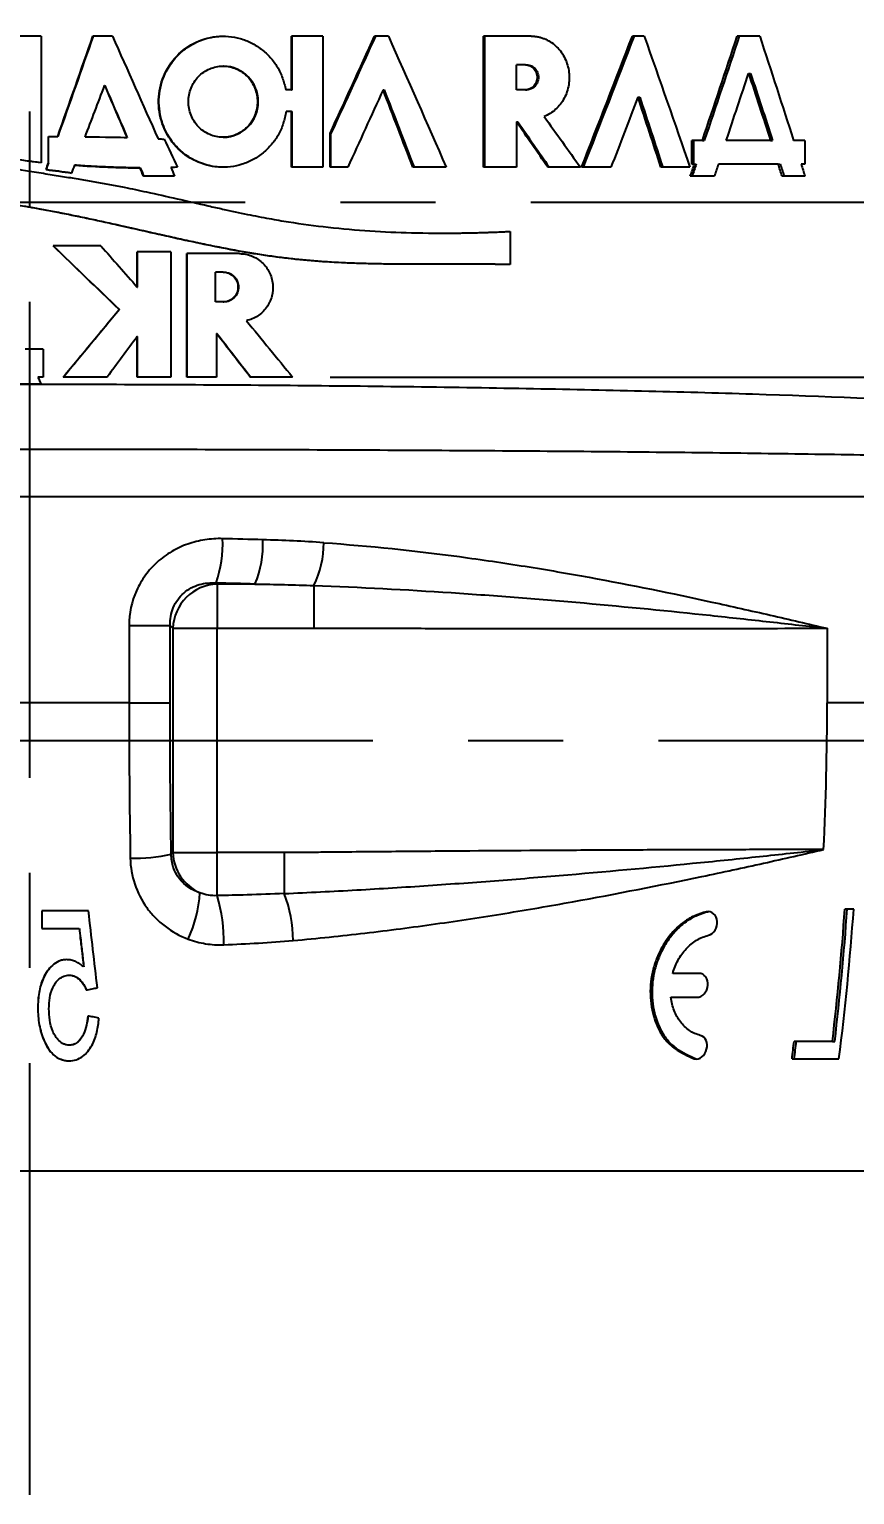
# Model space of a CAD drawing. Header units: millimetres. Extents: x 8 to 586, y 8 to 412.
# Drawn here: x 85.74 to 107.77, y 154.94 to 194.05 of the extents above; entities that cross this region are included whole.
import ezdxf

# ---------------------------------------------------------------- set-up
doc = ezdxf.new("R2010")
doc.units = ezdxf.units.MM
doc.linetypes.add('CENTERX2', pattern=[20.32, 12.7, -2.54, 2.54, -2.54])
for name, color, linetype in [('CENTERLINE', 4, 'CENTERX2'), ('DETAIL', 3, 'Continuous'), ('DIMENSIONS', 2, 'Continuous')]:
    doc.layers.add(name, color=color, linetype=linetype)
doc.layers.add('OUTLINE', color=7, linetype='Continuous', lineweight=25)
doc.styles.add('SLDTEXTSTYLE0', font='TXT', dxfattribs={"width": 0.75})
doc.dimstyles.new('SLDDIMSTYLE6', dxfattribs={"dimtxt": 3.5, "dimasz": 2, "dimexe": 0, "dimexo": 0.0625, "dimgap": 0.875, "dimtad": 1, "dimrnd": 1e-09, "dimzin": 12, "dimdsep": 46, "dimtxsty": 'SLDTEXTSTYLE0', "dimsah": 1, "dimcen": 0.09, "dimadec": 0, "dimazin": 3, "dimtfac": 1, "dimtofl": 0, "dimtmove": 0, "dimatfit": 3, "dimfxl": 0, "dimfrac": 2, "dimtolj": 1, "dimtzin": 12, "dimarcsym": 0})

# ---------------------------------------------------------------- blocks, each defined once
blk = doc.blocks.new('_D_49')
at = {"layer": 'DIMENSIONS'}
for p, q in [((85.013, 302.252), (24.843, 302.252)), ((26.843, 302.252), (26.843, 163.572)), ((50.731, 163.572), (24.843, 163.572))]:
    blk.add_line(p, q, dxfattribs=at)
for points in [[(26.843, 302.252), (26.343, 300.252), (27.343, 300.252)], [(26.843, 163.572), (27.343, 165.572), (26.343, 165.572)]]:
    blk.add_solid(points, dxfattribs=at)
at = {"layer": 'DIMENSIONS', "insert": (22.331, 225.801), "char_height": 3.5, "attachment_point": 1, "rotation": 90, "style": 'SLDTEXTSTYLE0'}
blk.add_mtext('138,68', dxfattribs=at)
blk = doc.blocks.new('_D_52')
at = {"layer": 'DIMENSIONS'}
for p, q in [((93.769, 184.772), (145.038, 184.772)), ((143.038, 163.572), (143.038, 184.772)), ((120.769, 163.572), (145.038, 163.572))]:
    blk.add_line(p, q, dxfattribs=at)
for points in [[(143.038, 184.772), (142.538, 182.772), (143.538, 182.772)], [(143.038, 163.572), (143.538, 165.572), (142.538, 165.572)]]:
    blk.add_solid(points, dxfattribs=at)
at = {"layer": 'DIMENSIONS', "insert": (138.527, 169.647), "char_height": 3.5, "attachment_point": 1, "rotation": 90, "style": 'SLDTEXTSTYLE0'}
blk.add_mtext('21,2', dxfattribs=at)

msp = doc.modelspace()

# ---------------------------------------------------------------- linework, layer by layer
at = {"layer": 'CENTERLINE'}
for p, q in [((85.74983, 389.97839), (85.74983, 154.93955)), ((38.16354, 189.43812), (134.20527, 189.43812)), ((41.57088, 175.07238), (128.23073, 175.07238))]:
    msp.add_line(p, q, dxfattribs=at)
at = {"layer": 'DETAIL'}
for p, q in [((121.42483, 181.57238), (50.07483, 181.57238)), ((90.7569, 179.24708), (90.72749, 179.27649)), ((91.76535, 179.24693), (90.7569, 179.24708)), ((88.4065, 178.14154), (88.4065, 176.07238)), ((88.4065, 178.14154), (89.49891, 178.14154)), ((89.49891, 178.14154), (89.57513, 178.06531)), ((89.49891, 176.07238), (89.49891, 178.14154)), ((90.75589, 178.06592), (93.33486, 178.06717)), ((107.03064, 178.06546), (107.03064, 176.07238)), ((88.4065, 176.07238), (50.07483, 176.07238)), ((88.4065, 176.07238), (89.49891, 176.07238)), ((121.42483, 176.07238), (107.03064, 176.07238)), ((89.5749, 172.07921), (89.53018, 172.0345)), ((92.5474, 172.07958), (90.75723, 172.07947))]:
    msp.add_line(p, q, dxfattribs=at)
at = {"layer": 'DETAIL', "flags": 128}
for points in [[(90.7569, 179.24708), (90.75678, 179.21491), (90.75666, 179.16721), (90.75655, 179.10462), (90.75644, 179.02798), (90.75634, 178.93833), (90.75624, 178.83689), (90.75615, 178.72502), (90.75608, 178.60423), (90.75601, 178.47617), (90.75596, 178.34255), (90.75592, 178.20518), (90.75589, 178.06592)], [(93.33582, 179.20783), (93.3357, 179.15857), (93.33557, 179.095), (93.33546, 179.01795), (93.33534, 178.92842), (93.33524, 178.82758), (93.33515, 178.71677), (93.33507, 178.59742), (93.335, 178.47109), (93.33494, 178.33946), (93.33489, 178.20422), (93.33486, 178.06717)], [(89.57513, 178.06531), (89.60729, 178.06538), (89.65497, 178.06545), (89.71754, 178.06552), (89.79415, 178.06559), (89.88376, 178.06565), (89.98517, 178.06571), (90.097, 178.06576), (90.21774, 178.06581), (90.34576, 178.06585), (90.47934, 178.06588), (90.61667, 178.06591), (90.75589, 178.06592)], [(89.5749, 172.07921), (89.60709, 172.07924), (89.65484, 172.07927), (89.71751, 172.0793), (89.79423, 172.07933), (89.88398, 172.07935), (89.98554, 172.07938), (90.09753, 172.0794), (90.21845, 172.07942), (90.34664, 172.07944), (90.48039, 172.07945), (90.61787, 172.07946), (90.75723, 172.07947)], [(90.75673, 170.92917), (90.7568, 170.97679), (90.75686, 171.03935), (90.75692, 171.11601), (90.75698, 171.20573), (90.75704, 171.30729), (90.75708, 171.41931), (90.75713, 171.54028), (90.75716, 171.66855), (90.75719, 171.80239), (90.75722, 171.93999), (90.75723, 172.07947)], [(92.5474, 172.07958), (92.54738, 171.94214), (92.54736, 171.80649), (92.54734, 171.67444), (92.5473, 171.54771), (92.54726, 171.42797), (92.54722, 171.3168), (92.54717, 171.21567), (92.54712, 171.1259), (92.54707, 171.04867), (92.54701, 170.98501)]]:
    msp.add_lwpolyline(points, dxfattribs=at)
at = {"layer": 'DETAIL'}
for centre, radius, start, end in [((87.79313, 180.31029), 3.11114, 340.592243, 2.726103), ((89.35067, 180.2842), 2.62804, 336.753182, 3.151917), ((91.067, 180.33361), 2.53278, 333.609469, 0.387485), ((90.79941, 178.0228), 1.22501, 91.988523, 178.011477), ((26.7182, 176.07072), 80.31244, 357.208898, 0.0011847), ((88.58313, 176.21374), 4.2852, 268.072253, 282.768019), ((90.80022, 172.12233), 1.22608, 182.015355, 245.778579), ((86.97235, 171.20161), 3.33071, 334.575116, 356.601963), ((89.08528, 169.67989), 3.69958, 0.813914, 20.657048), ((86.68209, 169.71831), 4.25075, 358.644586, 16.550366)]:
    msp.add_arc(centre, radius, start, end, dxfattribs=at)
for centre, major_axis, ratio in [((85.74983, 174.44308), (35.675, 0), 0.17039587), ((85.74983, 173.26131), (34.475, 0), 0.17632698)]:
    msp.add_ellipse(centre, major_axis=major_axis, ratio=ratio, start_param=1.39540929, end_param=1.42590523, dxfattribs=at)
for points, knots in [([(110.40856, 184.09084), (108.7502, 184.17968), (106.96106, 184.25215), (104.08329, 184.34352), (103.08945, 184.37104), (101.07184, 184.41996), (100.04398, 184.44152), (97.95085, 184.47947), (96.88558, 184.49588), (94.71731, 184.52392), (93.61321, 184.53557), (90.24908, 184.5635), (88.00117, 184.57238), (84.62187, 184.57238), (83.49419, 184.57012), (81.23628, 184.56095), (80.10101, 184.55398), (76.75762, 184.52613), (74.59516, 184.49847), (71.44951, 184.4414), (70.41741, 184.41975), (68.89473, 184.38277), (68.39276, 184.36972), (67.40667, 184.34226), (66.92152, 184.32783), (64.53485, 184.25196), (62.74947, 184.17968), (61.0911, 184.09084)], [0, 0, 0, 0, 0.125, 0.125, 0.1875, 0.1875, 0.25, 0.25, 0.3125, 0.3125, 0.375, 0.375, 0.5, 0.5, 0.5625, 0.5625, 0.625, 0.625, 0.75, 0.75, 0.8125, 0.8125, 0.84375, 0.84375, 0.875, 0.875, 1, 1, 1, 1]), ([(60.81165, 182.64345), (62.47276, 182.6814), (64.26712, 182.71217), (66.67252, 182.74444), (67.16179, 182.75057), (68.15691, 182.76224), (68.66387, 182.76779), (70.20198, 182.7835), (71.24526, 182.79268), (74.42694, 182.81689), (76.61675, 182.82861), (80.0063, 182.84042), (81.15804, 182.84338), (83.44823, 182.84727), (84.59198, 182.84823), (88.0193, 182.84826), (90.29896, 182.84452), (93.71032, 182.83273), (94.82995, 182.82781), (97.02657, 182.81595), (98.10505, 182.80901), (100.22271, 182.79295), (101.26189, 182.78382), (103.3002, 182.76309), (104.30284, 182.75143), (106.24205, 182.7255), (107.18139, 182.7112), (108.98999, 182.67965), (109.85746, 182.66242), (110.68801, 182.64345)], [0, 0, 0, 0, 0.125, 0.125, 0.15625, 0.15625, 0.1875, 0.1875, 0.25, 0.25, 0.375, 0.375, 0.4375, 0.4375, 0.5, 0.5, 0.625, 0.625, 0.6875, 0.6875, 0.75, 0.75, 0.8125, 0.8125, 0.875, 0.875, 0.9375, 0.9375, 1, 1, 1, 1]), ([(90.90075, 180.45826), (90.74223, 180.4622), (90.5854, 180.4523), (90.27517, 180.4046), (90.12038, 180.36628), (89.82159, 180.26112), (89.67885, 180.19505), (89.40705, 180.03521), (89.27679, 179.9401), (89.04172, 179.72816), (88.93583, 179.61111), (88.74825, 179.35404), (88.66763, 179.21474), (88.47442, 178.78142), (88.4065, 178.46261), (88.4065, 178.14154)], [0, 0, 0, 0, 0.125, 0.125, 0.25, 0.25, 0.375, 0.375, 0.5, 0.5, 0.625, 0.625, 0.75, 0.75, 1, 1, 1, 1]), ([(93.59972, 180.35074), (94.82873, 180.26518), (96.03404, 180.13623), (97.80934, 179.89915), (98.39677, 179.81245), (99.55354, 179.62768), (100.12312, 179.52959), (101.8066, 179.22196), (102.89531, 178.99886), (104.48102, 178.65204), (105.00172, 178.53472), (106.02777, 178.29994), (106.53423, 178.18209), (107.03064, 178.06546)], [0, 0, 0, 0, 0.25, 0.25, 0.375, 0.375, 0.5, 0.5, 0.75, 0.75, 0.875, 0.875, 1, 1, 1, 1]), ([(89.49891, 178.14154), (89.4943, 178.30346), (89.52264, 178.4672), (89.61565, 178.69066), (89.65572, 178.76293), (89.7504, 178.89469), (89.80437, 178.95388), (89.92506, 179.05935), (89.99213, 179.10542), (90.13022, 179.17981), (90.20219, 179.20907), (90.42602, 179.27501), (90.57764, 179.28786), (90.72749, 179.27649)], [0, 0, 0, 0, 0.25, 0.25, 0.375, 0.375, 0.5, 0.5, 0.625, 0.625, 0.75, 0.75, 1, 1, 1, 1]), ([(93.33582, 179.20783), (94.57362, 179.16352), (95.79551, 179.09806), (97.60291, 178.97817), (98.20231, 178.93451), (99.38528, 178.84174), (99.96928, 178.79262), (101.69892, 178.63877), (102.82559, 178.52708), (104.44973, 178.35497), (104.98073, 178.29695), (106.02213, 178.18095), (106.53441, 178.1227), (107.03064, 178.06546)], [0, 0, 0, 0, 0.25, 0.25, 0.375, 0.375, 0.5, 0.5, 0.75, 0.75, 0.875, 0.875, 1, 1, 1, 1]), ([(89.57513, 178.06531), (89.57516, 177.79555), (89.57517, 177.52578), (89.57517, 177.25602), (89.57517, 176.52736), (89.57505, 175.7987), (89.57498, 175.07004), (89.57489, 174.0731), (89.57486, 173.07616), (89.5749, 172.07921)], [0, 0, 0, 0, 0.00080929564, 0.00080929564, 0.00080929564, 0.00299527317, 0.00299527317, 0.00299527317, 0.00598609722, 0.00598609722, 0.00598609722, 0.00598609722]), ([(90.75723, 172.07947), (90.75739, 173.07612), (90.75727, 174.07277), (90.75675, 175.06942), (90.75637, 175.79829), (90.75567, 176.52715), (90.75568, 177.25602), (90.75568, 177.52599), (90.75575, 177.79596), (90.75589, 178.06592)], [0, 0, 0, 0, 0.00298995446, 0.00298995446, 0.00298995446, 0.00517655752, 0.00517655752, 0.00517655752, 0.00598645758, 0.00598645758, 0.00598645758, 0.00598645758]), ([(93.33486, 178.06717), (93.95147, 178.06749), (94.56433, 178.0662), (95.78128, 178.06532), (96.38563, 178.06494), (98.18642, 178.06397), (99.37072, 178.06351), (101.12195, 178.06323), (101.7003, 178.0632), (102.82877, 178.06333), (103.38137, 178.06348), (105.00458, 178.06424), (106.04062, 178.06546), (107.03064, 178.06546)], [0, 0, 0, 0, 0.125, 0.125, 0.25, 0.25, 0.5, 0.5, 0.625, 0.625, 0.75, 0.75, 1, 1, 1, 1]), ([(92.54701, 170.98501), (92.87061, 170.9989), (93.19378, 171.01402), (93.83782, 171.04622), (94.15886, 171.06337), (95.11912, 171.11759), (95.75544, 171.15745), (97.02035, 171.24308), (97.64984, 171.28893), (98.89201, 171.38481), (99.50562, 171.43491), (101.32402, 171.59015), (102.50972, 171.70057), (104.21948, 171.87005), (104.77869, 171.92719), (105.87553, 172.04281), (106.41396, 172.10176), (106.93537, 172.15993)], [0, 0, 0, 0, 0.0625, 0.0625, 0.125, 0.125, 0.25, 0.25, 0.375, 0.375, 0.5, 0.5, 0.75, 0.75, 0.875, 0.875, 1, 1, 1, 1]), ([(92.78449, 169.73245), (93.42855, 169.7877), (94.06692, 169.85551), (95.33336, 170.00393), (95.96132, 170.08589), (97.20698, 170.26238), (97.82571, 170.35706), (99.04383, 170.55524), (99.64411, 170.65888), (101.41941, 170.97982), (102.56901, 171.20701), (104.24384, 171.55797), (104.79386, 171.67644), (105.87724, 171.91624), (106.41186, 172.0382), (106.93537, 172.15993)], [0, 0, 0, 0, 0.125, 0.125, 0.25, 0.25, 0.375, 0.375, 0.5, 0.5, 0.75, 0.75, 0.875, 0.875, 1, 1, 1, 1]), ([(106.93537, 172.15993), (106.80908, 172.15993), (106.67928, 172.15988), (106.42087, 172.1597), (106.03095, 172.15931), (105.63417, 172.15864), (104.83162, 172.15704), (104.28465, 172.15566), (103.16694, 172.15218), (102.59619, 172.1501), (101.43072, 172.14502), (100.83336, 172.14199), (99.02907, 172.13165), (97.80864, 172.12318), (95.95253, 172.10829), (95.32955, 172.10304), (94.38861, 172.0946), (94.07389, 172.09169), (93.60016, 172.08718), (93.36288, 172.08489), (93.12499, 172.08254), (92.96625, 172.08096), (92.88599, 172.07925), (92.80731, 172.07936)], [0, 0, 0, 0, 0.03125, 0.03125, 0.0625, 0.125, 0.125, 0.25, 0.25, 0.375, 0.375, 0.5, 0.5, 0.75, 0.75, 0.875, 0.875, 0.9375, 0.9375, 0.96875, 0.984375, 0.984375, 1, 1, 1, 1]), ([(88.43898, 171.93096), (88.44273, 171.69269), (88.48191, 171.46147), (88.63053, 171.01306), (88.73849, 170.80278), (88.94423, 170.5175), (89.02096, 170.42654), (89.1848, 170.25934), (89.27235, 170.18235), (89.55136, 169.9707), (89.75988, 169.8556), (89.98048, 169.77164)], [0, 0, 0, 0, 0.25, 0.25, 0.5, 0.5, 0.625, 0.625, 0.75, 0.75, 1, 1, 1, 1]), ([(90.2972, 171.00419), (90.08602, 171.07228), (89.89087, 171.20006), (89.68014, 171.4729), (89.62459, 171.57562), (89.54906, 171.79913), (89.53034, 171.91488), (89.53018, 172.0345)], [0, 0, 0, 0, 0.5, 0.5, 0.75, 0.75, 1, 1, 1, 1]), ([(92.80731, 172.07936), (92.80729, 172.07936), (92.80727, 172.07936), (92.80725, 172.07936), (92.72063, 172.07951), (92.63401, 172.07959), (92.5474, 172.07958)], [-0.00000006, -0.00000006, -0.00000006, -0.00000006, 0, 0, 0, 0.000259853452, 0.000259853452, 0.000259853452, 0.000259853452]), ([(92.54701, 170.98501), (92.21621, 170.9707), (91.88507, 170.95902), (91.55371, 170.94925), (91.28819, 170.94142), (91.02252, 170.93482), (90.75673, 170.92917)], [0, 0, 0, 0, 0.00099787257, 0.00099787257, 0.00099787257, 0.00179742378, 0.00179742378, 0.00179742378, 0.00179742378]), ([(89.98048, 169.77164), (90.13264, 169.71372), (90.28814, 169.67224), (90.60553, 169.62076), (90.76856, 169.61087), (90.93165, 169.61776)], [0, 0, 0, 0, 0.5, 0.5, 1, 1, 1, 1])]:
    msp.add_open_spline(points, degree=3, knots=knots, dxfattribs=at)
for points in [[(93.59972, 180.35074), (93.06112, 180.38824), (92.51937, 180.41225), (91.97474, 180.4287)], [(91.76535, 179.24693), (92.28959, 179.2387), (92.81311, 179.2267), (93.33582, 179.20783)], [(88.4065, 176.07238), (88.4065, 174.68983), (88.41734, 173.30802), (88.43898, 171.93096)], [(89.53018, 172.0345), (89.50933, 173.37778), (89.49891, 174.72374), (89.49891, 176.07238)], [(90.75673, 170.92917), (90.59907, 170.92245), (90.44412, 170.94776), (90.2972, 171.00419)], [(90.93165, 169.61776), (91.55235, 169.64397), (92.17036, 169.67976), (92.78449, 169.73245)]]:
    msp.add_open_spline(points, degree=3, dxfattribs=at)
at = {"layer": 'OUTLINE'}
for p, q in [((86.06199, 193.87238), (84.095, 193.87238)), ((86.06199, 193.87238), (86.06199, 190.4948)), ((87.96188, 193.87238), (87.44363, 193.87238)), ((93.57206, 193.87238), (92.73941, 193.87238)), ((92.73941, 192.44334), (92.73941, 193.87238)), ((92.75889, 192.44334), (92.75889, 193.87238)), ((93.57206, 193.87238), (93.57206, 190.37238)), ((95.32359, 193.87238), (94.95633, 193.87238)), ((99.13055, 193.87238), (97.86414, 193.87238)), ((97.86414, 190.37238), (97.86414, 193.87238)), ((97.8979, 190.37238), (97.8979, 193.87238)), ((102.15096, 193.87238), (101.83464, 193.87238)), ((105.23099, 193.87238), (104.63411, 193.87238)), ((90.92675, 193.07238), (90.91236, 193.07238)), ((98.7421, 192.44082), (98.7421, 193.10351)), ((98.98349, 193.10351), (98.7421, 193.10351)), ((98.98349, 193.10351), (99.02038, 193.10351)), ((104.93348, 192.87721), (104.98695, 192.87721)), ((87.7535, 192.55095), (87.75909, 192.55095)), ((92.73941, 192.44334), (92.5897, 192.44334)), ((92.73941, 192.44334), (92.75889, 192.44334)), ((95.1836, 192.44334), (95.20989, 192.44334)), ((98.98349, 192.44082), (98.7421, 192.44082)), ((98.98349, 192.44082), (99.02038, 192.44082)), ((101.98411, 192.24484), (102.02936, 192.24484)), ((92.73941, 191.85699), (92.59887, 191.85699)), ((92.73941, 190.37238), (92.73941, 191.85699)), ((92.73941, 191.85699), (92.75889, 191.85699)), ((92.75889, 190.37238), (92.75889, 191.85699)), ((93.76894, 190.37238), (93.76894, 191.27484)), ((93.76894, 191.27484), (93.79129, 191.27484)), ((93.79129, 190.37238), (93.79129, 191.27484)), ((98.7421, 191.5825), (98.7421, 190.37238)), ((98.7421, 191.5825), (98.77832, 191.5825)), ((86.25488, 190.48845), (86.25488, 191.19644)), ((86.25629, 190.48845), (86.25629, 191.19644)), ((86.50156, 191.19038), (86.50365, 191.19038)), ((88.35203, 191.16021), (88.35928, 191.16021)), ((90.91232, 191.17238), (90.9267, 191.17238)), ((103.70195, 191.08711), (103.42048, 191.08711)), ((103.42048, 190.45595), (103.42048, 191.08711)), ((103.46973, 190.45595), (103.46973, 191.08711)), ((103.70195, 191.08711), (103.75199, 191.08711)), ((105.51979, 191.08711), (104.33991, 191.08711)), ((105.51979, 191.08711), (105.57489, 191.08711)), ((106.43786, 191.08711), (106.13413, 191.08711)), ((106.43786, 191.08711), (106.43786, 190.45595)), ((86.19182, 190.30901), (86.19306, 190.30901)), ((86.25488, 190.48845), (86.25629, 190.48845)), ((86.94812, 190.42814), (86.95146, 190.42814)), ((88.6973, 190.35716), (88.70552, 190.35716)), ((89.61999, 190.13739), (88.79175, 190.13739)), ((93.57206, 190.37238), (92.73941, 190.37238)), ((94.23929, 190.37238), (93.76894, 190.37238)), ((96.86857, 190.37238), (95.98056, 190.37238)), ((98.7421, 190.37238), (97.86414, 190.37238)), ((100.44799, 190.37238), (99.57831, 190.37238)), ((101.2625, 190.37238), (100.47642, 190.37238)), ((103.36786, 190.37238), (102.59786, 190.37238)), ((104.02212, 190.13739), (103.38031, 190.13739)), ((103.48841, 190.45595), (103.42048, 190.45595)), ((103.48841, 190.45595), (103.53785, 190.45595)), ((105.72474, 190.45595), (104.12893, 190.45595)), ((105.72474, 190.45595), (105.78041, 190.45595)), ((106.43786, 190.13739), (105.82783, 190.13739)), ((106.43786, 190.45595), (106.33622, 190.45595)), ((96.77366, 188.61404), (96.80439, 188.61404)), ((98.57075, 188.65855), (98.57075, 187.77488)), ((87.6562, 188.27238), (86.38121, 188.27238)), ((89.52379, 188.11422), (88.62367, 188.11422)), ((88.62367, 187.17413), (88.62367, 188.11422)), ((88.63168, 187.17413), (88.63168, 188.11422)), ((89.52379, 188.11422), (89.52379, 184.77238)), ((91.35258, 188.06657), (89.94718, 188.06657)), ((89.94718, 184.77238), (89.94718, 188.06657)), ((89.95888, 184.77238), (89.95888, 188.06657)), ((97.46459, 187.78629), (97.43203, 187.78629)), ((90.71107, 186.77604), (90.71107, 187.57222)), ((90.91809, 187.57222), (90.71107, 187.57222)), ((90.91809, 187.57222), (90.93249, 187.57222)), ((88.62367, 187.17413), (88.63168, 187.17413)), ((90.91809, 186.77604), (90.71107, 186.77604)), ((90.91809, 186.77604), (90.93249, 186.77604)), ((88.14015, 186.57591), (88.14682, 186.57591)), ((88.62367, 184.77238), (88.62367, 185.85414)), ((88.62367, 185.85414), (88.63168, 185.85414)), ((88.63168, 184.77238), (88.63168, 185.85414)), ((90.73564, 185.93773), (90.73564, 184.77238)), ((90.73564, 185.93773), (90.74954, 185.93773)), ((86.11558, 185.51506), (85.63736, 185.51506)), ((86.11558, 185.51506), (86.11558, 184.77238)), ((86.11558, 184.77238), (85.97239, 184.77238)), ((87.82363, 184.77238), (86.6509, 184.77238)), ((89.52379, 184.77238), (88.62367, 184.77238)), ((90.73564, 184.77238), (89.94718, 184.77238)), ((92.76884, 184.77238), (91.63526, 184.77238)), ((86.05985, 184.57849), (85.25661, 184.57849)), ((107.73982, 170.57238), (107.50403, 170.57238)), ((87.32451, 170.52043), (86.07487, 170.52043)), ((103.8035, 170.49915), (103.85492, 170.49915)), ((86.07435, 170.0529), (87.07568, 170.0529)), ((103.60914, 168.85577), (102.9111, 168.85577)), ((102.86139, 168.21576), (103.55741, 168.21576)), ((107.17096, 167.03991), (106.14725, 167.03991)), ((107.17096, 167.03991), (107.2336, 167.03991)), ((103.48439, 166.57238), (103.53649, 166.57238)), ((106.09336, 166.57238), (107.34593, 166.57238)), ((119.76866, 163.57238), (51.73101, 163.57238))]:
    msp.add_line(p, q, dxfattribs=at)
at = {"layer": 'OUTLINE', "flags": 128}
for points in [[(86.07487, 170.52043), (86.07481, 170.46196), (86.07474, 170.4035), (86.07468, 170.34504), (86.07461, 170.2866), (86.07455, 170.22816), (86.07448, 170.16973), (86.07441, 170.11131), (86.07435, 170.0529)], [(86.07579, 170.52043), (86.07573, 170.46196), (86.07567, 170.4035), (86.0756, 170.34504), (86.07554, 170.2866), (86.07547, 170.22816), (86.07541, 170.16973), (86.07534, 170.11131), (86.07527, 170.0529)]]:
    msp.add_lwpolyline(points, dxfattribs=at)
at = {"layer": 'OUTLINE'}
for centre, radius, start, end in [((90.90396, 192.12238), 0.95027, 271.371474, 88.625661), ((31.35889, 175.97), 76.33621, 353.2819498, 355.9453185), ((31.25442, 175.97042), 76.50223, 353.2962745, 355.9538125), ((32.50452, 175.96152), 75.42806, 352.8493849, 355.9028752), ((27.6962, 175.8456), 78.9437, 353.2541075, 353.5956805), ((27.57801, 175.84654), 79.12053, 353.2685676, 353.6093675)]:
    msp.add_arc(centre, radius, start, end, dxfattribs=at)
for points in [[(86.50156, 191.19038), (86.8157, 192.08438), (87.12976, 192.97838), (87.44363, 193.87238)], [(87.44835, 193.87238), (87.13361, 192.97838), (86.81867, 192.08438), (86.50365, 191.19038)], [(87.96188, 193.87238), (88.36803, 192.95913), (88.77376, 192.04589), (89.17883, 191.13264)], [(93.76894, 191.27484), (94.16637, 192.14069), (94.56224, 193.00653), (94.95633, 193.87238)], [(94.98199, 193.87238), (94.5868, 193.00653), (94.18982, 192.14069), (93.79129, 191.27484)], [(95.32359, 193.87238), (95.84199, 192.70571), (96.35715, 191.53905), (96.86857, 190.37238)], [(100.47642, 190.37238), (100.93361, 191.53905), (101.38648, 192.70571), (101.83464, 193.87238)], [(101.87947, 193.87238), (101.43006, 192.70571), (100.97592, 191.53905), (100.51746, 190.37238)], [(102.15096, 193.87238), (102.56075, 192.70571), (102.96649, 191.53905), (103.36786, 190.37238)], [(103.70195, 191.08711), (104.01546, 192.01553), (104.32623, 192.94396), (104.63411, 193.87238)], [(104.68674, 193.87238), (104.378, 192.94396), (104.06637, 192.01553), (103.75199, 191.08711)], [(105.23099, 193.87238), (105.53506, 192.94396), (105.83616, 192.01553), (106.13413, 191.08711)], [(104.33991, 191.08711), (104.53895, 191.68381), (104.73682, 192.28051), (104.93348, 192.87721)], [(104.93348, 192.87721), (105.13014, 192.28051), (105.32559, 191.68381), (105.51979, 191.08711)], [(104.98695, 192.87721), (105.18415, 192.28051), (105.38015, 191.68381), (105.57489, 191.08711)], [(87.23272, 191.17805), (87.40637, 191.63568), (87.57997, 192.09332), (87.7535, 192.55095)], [(87.7535, 192.55095), (87.95311, 192.08737), (88.15263, 191.62379), (88.35203, 191.16021)], [(87.75909, 192.55095), (87.95925, 192.08737), (88.15933, 191.62379), (88.35928, 191.16021)], [(95.1836, 192.44334), (94.86995, 191.75302), (94.55515, 191.0627), (94.23929, 190.37238)], [(95.98056, 190.37238), (95.71579, 191.0627), (95.45012, 191.75302), (95.1836, 192.44334)], [(95.20989, 192.44334), (95.47715, 191.75302), (95.74357, 191.0627), (96.00907, 190.37238)], [(101.98411, 192.24484), (101.74492, 191.62069), (101.50436, 190.99653), (101.2625, 190.37238)], [(102.59786, 190.37238), (102.39431, 190.99653), (102.18971, 191.62069), (101.98411, 192.24484)], [(102.02936, 192.24484), (102.23553, 191.62069), (102.4407, 190.99653), (102.64482, 190.37238)], [(99.48061, 191.72703), (99.80509, 191.27548), (100.1276, 190.82393), (100.44799, 190.37238)], [(99.57831, 190.37238), (99.301, 190.77575), (99.02224, 191.17912), (98.7421, 191.5825)], [(98.77832, 191.5825), (99.05923, 191.17912), (99.33877, 190.77575), (99.61685, 190.37238)], [(86.25488, 191.19644), (86.33711, 191.19442), (86.41934, 191.1924), (86.50156, 191.19038)], [(88.35203, 191.16021), (88.16058, 191.16453), (87.78768, 191.17048), (87.23272, 191.17805)], [(89.17883, 191.13264), (89.23345, 191.12993), (89.28807, 191.12721), (89.34267, 191.1245)], [(89.34267, 191.1245), (89.46021, 190.87379), (89.57769, 190.62309), (89.69511, 190.37238)], [(86.19182, 190.30901), (86.21284, 190.36883), (86.23386, 190.42864), (86.25488, 190.48845)], [(86.86864, 190.21875), (86.64309, 190.24884), (86.41747, 190.27893), (86.19182, 190.30901)], [(86.25629, 190.48845), (86.23521, 190.42864), (86.21413, 190.36883), (86.19306, 190.30901)], [(86.19306, 190.30901), (86.41933, 190.27893), (86.64558, 190.24884), (86.87176, 190.21875)], [(86.94812, 190.42814), (86.92163, 190.35834), (86.89513, 190.28855), (86.86864, 190.21875)], [(86.95146, 190.42814), (87.54595, 190.38418), (88.13084, 190.36052), (88.70552, 190.35716)], [(88.79175, 190.13739), (88.76027, 190.21064), (88.72879, 190.2839), (88.6973, 190.35716)], [(88.70552, 190.35716), (88.73709, 190.2839), (88.76866, 190.21064), (88.80023, 190.13739)], [(89.69511, 190.37238), (89.63624, 190.37045), (89.57735, 190.36851), (89.51845, 190.36658)], [(89.51845, 190.36658), (89.5523, 190.29018), (89.58615, 190.21378), (89.61999, 190.13739)], [(103.38031, 190.13739), (103.41637, 190.24357), (103.45241, 190.34976), (103.48841, 190.45595)], [(103.53785, 190.45595), (103.50175, 190.34976), (103.46561, 190.24357), (103.42944, 190.13739)], [(104.12893, 190.45595), (104.09337, 190.34976), (104.05776, 190.24357), (104.02212, 190.13739)], [(105.82783, 190.13739), (105.79351, 190.24357), (105.75914, 190.34976), (105.72474, 190.45595)], [(105.78041, 190.45595), (105.81491, 190.34976), (105.84937, 190.24357), (105.88379, 190.13739)], [(106.33622, 190.45595), (106.37014, 190.34976), (106.40402, 190.24357), (106.43786, 190.13739)], [(88.14015, 186.57591), (87.55456, 187.1414), (86.96802, 187.70689), (86.38121, 188.27238)], [(86.38297, 188.27238), (86.97141, 187.70689), (87.55959, 187.1414), (88.14682, 186.57591)], [(87.6562, 188.27238), (87.97896, 187.9063), (88.30149, 187.54021), (88.62367, 187.17413)], [(86.6509, 184.77238), (87.14772, 185.37356), (87.64428, 185.97473), (88.14015, 186.57591)], [(88.14682, 186.57591), (87.64956, 185.97473), (87.15162, 185.37356), (86.65342, 184.77238)], [(91.53742, 186.27664), (91.94915, 185.77522), (92.35971, 185.2738), (92.76884, 184.77238)], [(88.62367, 185.85414), (88.35721, 185.49355), (88.0905, 185.13297), (87.82363, 184.77238)], [(91.63526, 184.77238), (91.33599, 185.16083), (91.03608, 185.54928), (90.73564, 185.93773)], [(90.74954, 185.93773), (91.05082, 185.54928), (91.35156, 185.16083), (91.65166, 184.77238)], [(85.97239, 184.77238), (86.00154, 184.70775), (86.03069, 184.64312), (86.05985, 184.57849)], [(87.55962, 168.47092), (87.48294, 169.15204), (87.40445, 169.83538), (87.32451, 170.52043)]]:
    msp.add_open_spline(points, degree=3, dxfattribs=at)
for points, knots in [([(92.59887, 191.85699), (92.58662, 191.80425), (92.56214, 191.6988), (92.50608, 191.49021), (92.40283, 191.24007), (92.21654, 190.97633), (91.98735, 190.75046), (91.72169, 190.5692), (91.32994, 190.40107), (90.79096, 190.33532), (90.16072, 190.50401), (89.63422, 190.89405), (89.28363, 191.44944), (89.15474, 192.09361), (89.26344, 192.74219), (89.59577, 193.30788), (90.10976, 193.715), (90.7338, 193.90446), (91.27474, 193.85669), (91.67142, 193.70193), (91.94257, 193.52994), (92.17916, 193.31179), (92.37421, 193.05396), (92.48551, 192.80683), (92.54808, 192.60008), (92.57583, 192.4956), (92.5897, 192.44334)], [0, 0, 0, 0, 0.01578069, 0.03154834, 0.06296374, 0.09415782, 0.12544969, 0.15699554, 0.18817143, 0.25037447, 0.31284989, 0.37523843, 0.43757246, 0.50009963, 0.56232294, 0.6248999, 0.68707943, 0.74964492, 0.81181512, 0.84293271, 0.87443424, 0.90570585, 0.93701375, 0.96848608, 0.98423831, 1, 1, 1, 1]), ([(90.92775, 190.37566), (90.88799, 190.37518), (90.77675, 190.37384), (90.59546, 190.40116), (90.38739, 190.45561), (90.188, 190.53726), (89.99989, 190.64226), (89.82648, 190.77056), (89.64468, 190.94407), (89.4679, 191.17254), (89.32133, 191.46146), (89.22819, 191.77194), (89.19438, 192.09395), (89.21784, 192.41696), (89.29194, 192.6957), (89.3916, 192.92633), (89.50094, 193.11226), (89.63267, 193.28322), (89.78386, 193.43724), (89.95305, 193.5711), (90.13768, 193.68226), (90.33434, 193.77033), (90.54053, 193.83201), (90.73962, 193.86739), (90.86976, 193.86953), (90.9284, 193.8705)], [0, 0, 0, 0, 0.02201023, 0.06156882, 0.10091726, 0.14068563, 0.18011543, 0.21938016, 0.25910168, 0.31800197, 0.37708934, 0.43586724, 0.49475187, 0.55358097, 0.61241189, 0.65194144, 0.6910972, 0.73048342, 0.77019316, 0.80945457, 0.84888836, 0.88864818, 0.92799465, 0.96755725, 1, 1, 1, 1]), ([(99.13055, 193.87238), (99.16067, 193.87152), (99.22057, 193.8698), (99.30935, 193.85676), (99.39636, 193.83601), (99.5096, 193.79727), (99.64484, 193.72923), (99.8391, 193.58123), (100.03269, 193.33064), (100.15526, 192.96228), (100.15544, 192.57034), (100.05244, 192.26289), (99.91696, 192.05154), (99.79074, 191.91531), (99.64524, 191.80227), (99.53561, 191.75217), (99.48061, 191.72703)], [0, 0, 0, 0, 0.03162583, 0.06289976, 0.09405797, 0.12533924, 0.18793765, 0.25056816, 0.37531313, 0.5000582, 0.62480327, 0.74954834, 0.81214673, 0.87477732, 0.93717116, 1, 1, 1, 1]), ([(90.91232, 191.17238), (91.03373, 191.17238), (91.27661, 191.22548), (91.58419, 191.4364), (91.78364, 191.75376), (91.85571, 192.12238), (91.78364, 192.491), (91.58419, 192.80836), (91.27661, 193.01928), (90.91241, 193.09891), (90.54765, 193.01928), (90.23868, 192.80836), (90.03789, 192.491), (89.96526, 192.12238), (90.03789, 191.75376), (90.23868, 191.4364), (90.54765, 191.22548), (90.7909, 191.17238), (90.91232, 191.17238)], [0, 0, 0, 0, 0.06243753, 0.12499149, 0.18744201, 0.25, 0.31255799, 0.37500851, 0.43756247, 0.5, 0.56243753, 0.62499149, 0.68744201, 0.75, 0.81255799, 0.87500851, 0.93756247, 1, 1, 1, 1]), ([(98.98349, 193.10351), (99.06582, 193.10274), (99.14342, 193.06855), (99.25856, 192.94438), (99.29079, 192.85969), (99.29103, 192.68464), (99.25854, 192.59997), (99.14343, 192.47577), (99.06503, 192.4409), (98.98349, 192.44082)], [0, 0, 0, 0, 0.25, 0.25, 0.5, 0.5, 0.75, 0.75, 1, 1, 1, 1]), ([(99.02038, 193.10351), (99.034, 193.10288), (99.06105, 193.10161), (99.10083, 193.09274), (99.16423, 193.06977), (99.24435, 193.01252), (99.31245, 192.90223), (99.33669, 192.77218), (99.31265, 192.64208), (99.25536, 192.55005), (99.19295, 192.49479), (99.13921, 192.46433), (99.081, 192.44447), (99.04059, 192.44204), (99.02038, 192.44082)], [0, 0, 0, 0, 0.04236227, 0.08411451, 0.12594642, 0.25040316, 0.37516902, 0.49969262, 0.62419215, 0.74901311, 0.81165166, 0.87447909, 0.93723923, 1, 1, 1, 1]), ([(71.44509, 189.26235), (71.5386, 189.3275), (71.69085, 189.43359), (71.94741, 189.60205), (72.3331, 189.82751), (72.93553, 190.0871), (73.74087, 190.33821), (74.67596, 190.52575), (75.56449, 190.63379), (76.42649, 190.70379), (77.4762, 190.77219), (78.79756, 190.83752), (80.29312, 190.85709), (81.65283, 190.81593), (82.90796, 190.71415), (83.96797, 190.56688), (84.90349, 190.41412), (85.61867, 190.2918), (86.22634, 190.19326), (86.67499, 190.12136), (87.35462, 190.01119), (88.08497, 189.8812), (88.94695, 189.6988), (89.69448, 189.53042), (90.36968, 189.37506), (90.99612, 189.23499), (91.53676, 189.1197), (92.12403, 189.00432), (92.84162, 188.88161), (94.11217, 188.71182), (95.61075, 188.61847), (96.94207, 188.6108), (97.65412, 188.62368), (98.13136, 188.64015), (98.40934, 188.65179), (98.57075, 188.65855)], [0, 0, 0, 0, 0.01282999, 0.02088872, 0.03452173, 0.06311059, 0.09473135, 0.12931515, 0.16966463, 0.19399251, 0.22460629, 0.28491174, 0.33764517, 0.3856052, 0.43044434, 0.47177187, 0.49931651, 0.53108134, 0.54875559, 0.56463689, 0.5793027, 0.62184694, 0.64342587, 0.67306225, 0.703523, 0.71745485, 0.74180135, 0.76284083, 0.78185781, 0.82036262, 0.90175614, 0.94616135, 0.96844492, 0.98167714, 1, 1, 1, 1]), ([(86.06199, 190.4948), (85.95785, 190.50625), (85.71505, 190.53294), (85.33558, 190.59177), (84.90869, 190.66272), (84.49525, 190.7296), (84.21916, 190.77008), (84.095, 190.78828)], [0, 0, 0, 0, 0.15795654, 0.3682891, 0.57886688, 0.81060563, 1, 1, 1, 1]), ([(86.06286, 190.4948), (85.99326, 190.50209), (85.88836, 190.51309), (85.78382, 190.52705), (85.74863, 190.53175)], [0, 0, 0, 0, 0.66343247, 1, 1, 1, 1]), ([(88.6973, 190.35716), (88.55342, 190.35873), (88.26445, 190.36189), (87.82889, 190.37641), (87.38963, 190.39747), (87.09571, 190.41789), (86.94812, 190.42814)], [0, 0, 0, 0, 0.24686733, 0.49577441, 0.74679475, 1, 1, 1, 1]), ([(98.57075, 187.77488), (98.41905, 187.77737), (98.1582, 187.78165), (97.63354, 187.78755), (96.99554, 187.78564), (96.19791, 187.78268), (95.127, 187.78483), (94.04515, 187.81287), (92.95779, 187.89682), (91.87, 188.03045), (90.78476, 188.231), (89.70201, 188.46431), (88.88969, 188.64829), (88.07603, 188.83347), (87.03165, 189.062), (86.21056, 189.22436), (85.11163, 189.41536), (83.96249, 189.58257), (82.2981, 189.72101), (80.6367, 189.77446), (78.98572, 189.7633), (77.35157, 189.668), (75.74704, 189.44043), (74.45415, 189.1), (73.58586, 188.77406), (73.10542, 188.55303), (72.86936, 188.43555), (72.75133, 188.37682)], [0, 0, 0, 0, 0.01817708, 0.0312572, 0.06251149, 0.09376375, 0.12502147, 0.1875234, 0.21877985, 0.25003125, 0.31252776, 0.3437831, 0.37503897, 0.40629492, 0.43755057, 0.49500623, 0.50005598, 0.56255322, 0.62505089, 0.68755158, 0.75005306, 0.81254671, 0.8750318, 0.93749491, 0.96874364, 0.98437149, 1, 1, 1, 1]), ([(96.12058, 187.78343), (96.10586, 187.78341), (95.99878, 187.78333), (95.8074, 187.78379), (95.54327, 187.78516), (95.27539, 187.78785), (94.95114, 187.79315), (94.58181, 187.80248), (94.18453, 187.81738), (93.78877, 187.83776), (93.39092, 187.86511), (92.98112, 187.90119), (92.57237, 187.94634), (92.15731, 188.0015), (91.72848, 188.06772), (91.27912, 188.14544), (90.81571, 188.23315), (90.34947, 188.32809), (89.90118, 188.42407), (89.44508, 188.525), (88.9524, 188.63614), (88.49337, 188.74012), (88.05562, 188.83856), (87.67618, 188.92213), (87.25799, 189.01185), (86.84113, 189.09809), (86.42121, 189.18103), (86.05939, 189.2496), (85.83739, 189.28849), (85.74974, 189.30385)], [0, 0, 0, 0, 0.00432781, 0.0314883, 0.05612457, 0.0816634, 0.10974484, 0.15065339, 0.18905899, 0.224968, 0.26519767, 0.30402301, 0.34325339, 0.38315316, 0.42384493, 0.4671563, 0.5131, 0.55797022, 0.60221468, 0.64302133, 0.69017325, 0.74496768, 0.77588254, 0.81672164, 0.85448035, 0.89636768, 0.93658042, 0.97495923, 1, 1, 1, 1]), ([(96.80426, 188.61441), (96.97642, 188.61494), (97.2355, 188.61575), (97.57762, 188.62221), (97.81581, 188.62819), (98.05365, 188.63625), (98.29999, 188.64571), (98.47823, 188.65319), (98.57075, 188.65708)], [0, 0, 0, 0, 0.289984988, 0.436408392, 0.579549572, 0.694475634, 0.841425611, 1, 1, 1, 1]), ([(91.35258, 188.06657), (91.38016, 188.06578), (91.435, 188.06421), (91.51623, 188.05245), (91.59574, 188.03375), (91.69901, 187.99885), (91.82192, 187.93765), (91.99653, 187.80494), (92.16565, 187.58153), (92.2595, 187.25806), (92.23352, 186.92182), (92.11363, 186.66779), (91.96997, 186.50112), (91.8408, 186.39882), (91.69589, 186.31949), (91.59031, 186.29094), (91.53742, 186.27664)], [0, 0, 0, 0, 0.031675, 0.06295493, 0.09409975, 0.12537279, 0.18798054, 0.25062558, 0.37534363, 0.50006173, 0.62477984, 0.74949792, 0.81210563, 0.87475074, 0.93725443, 1, 1, 1, 1]), ([(98.57075, 187.77546), (98.50607, 187.77653), (98.37423, 187.77871), (98.184, 187.78149), (98.00981, 187.7837), (97.85799, 187.78521), (97.7106, 187.78598), (97.58071, 187.78626), (97.49576, 187.78627), (97.46457, 187.78627)], [0, 0, 0, 0, 0.17639719, 0.35962377, 0.51720912, 0.64915405, 0.77092775, 0.91591749, 1, 1, 1, 1]), ([(90.91809, 187.57222), (91.0232, 187.57145), (91.12273, 187.53022), (91.27024, 187.38102), (91.31157, 187.27936), (91.31183, 187.06891), (91.27022, 186.96726), (91.12275, 186.81802), (91.02233, 186.77609), (90.91809, 186.77604)], [0, 0, 0, 0, 0.25, 0.25, 0.5, 0.5, 0.75, 0.75, 1, 1, 1, 1]), ([(90.93249, 187.57222), (90.94989, 187.57148), (90.98445, 187.57), (91.03534, 187.55936), (91.09237, 187.5399), (91.15347, 187.50721), (91.2333, 187.44103), (91.30658, 187.33038), (91.33747, 187.17416), (91.30671, 187.01783), (91.23327, 186.90726), (91.15334, 186.84086), (91.08452, 186.80426), (91.01003, 186.7804), (90.95833, 186.77749), (90.93249, 186.77604)], [0, 0, 0, 0, 0.042264031, 0.083966519, 0.125802425, 0.188361443, 0.250872968, 0.375549559, 0.500008817, 0.624448057, 0.749170498, 0.81178596, 0.874579782, 0.937306296, 1, 1, 1, 1]), ([(103.8035, 170.49915), (103.70795, 170.46886), (103.61213, 170.43866), (103.42572, 170.36088), (103.33539, 170.31252), (103.16145, 170.19399), (103.07688, 170.1241), (102.92228, 169.97192), (102.85108, 169.88906), (102.71917, 169.71163), (102.65818, 169.61582), (102.55104, 169.41668), (102.50483, 169.31363), (102.42599, 169.10112), (102.39331, 168.99058), (102.34463, 168.76892), (102.32838, 168.6576), (102.30257, 168.32229), (102.31635, 168.09681), (102.40238, 167.67199), (102.47496, 167.46744), (102.62597, 167.19991), (102.68383, 167.11629), (102.81838, 166.96474), (102.8929, 166.90059), (103.1312, 166.73229), (103.3092, 166.65211), (103.48439, 166.57238)], [0, 0, 0, 0, 0.0625, 0.0625, 0.125, 0.125, 0.1875, 0.1875, 0.25, 0.25, 0.3125, 0.3125, 0.375, 0.375, 0.4375, 0.4375, 0.5, 0.5, 0.625, 0.625, 0.75, 0.75, 0.8125, 0.8125, 0.875, 0.875, 1, 1, 1, 1]), ([(103.85492, 170.49915), (103.75926, 170.46891), (103.66332, 170.43875), (103.47665, 170.36114), (103.38618, 170.3129), (103.21195, 170.19461), (103.12717, 170.12483), (102.97214, 169.97279), (102.90072, 169.88998), (102.76843, 169.71266), (102.70726, 169.61691), (102.59969, 169.41766), (102.55329, 169.31455), (102.47417, 169.10192), (102.44137, 168.9913), (102.3925, 168.76933), (102.37622, 168.65787), (102.35041, 168.32219), (102.36437, 168.09639), (102.45101, 167.67121), (102.52404, 167.46655), (102.6758, 167.19906), (102.73394, 167.11547), (102.86898, 166.96413), (102.94373, 166.90008), (103.18267, 166.73206), (103.36098, 166.65201), (103.53649, 166.57238)], [0, 0, 0, 0, 0.0625, 0.0625, 0.125, 0.125, 0.1875, 0.1875, 0.25, 0.25, 0.3125, 0.3125, 0.375, 0.375, 0.4375, 0.4375, 0.5, 0.5, 0.625, 0.625, 0.75, 0.75, 0.8125, 0.8125, 0.875, 0.875, 1, 1, 1, 1]), ([(103.86441, 169.87086), (103.93552, 169.88778), (104.00038, 169.93881), (104.08487, 170.07678), (104.10462, 170.16308), (104.09035, 170.32352), (104.05608, 170.39906), (103.94805, 170.49561), (103.87477, 170.51484), (103.8035, 170.49915)], [0, 0, 0, 0, 0.25, 0.25, 0.5, 0.5, 0.75, 0.75, 1, 1, 1, 1]), ([(87.07568, 170.0529), (87.08568, 169.96742), (87.09566, 169.88198), (87.10562, 169.79656), (87.12056, 169.66843), (87.13544, 169.54036), (87.15028, 169.41236), (87.16511, 169.28435), (87.17989, 169.15641), (87.19462, 169.02855)], [0, 0, 0, 0, 0.00026034689, 0.00026034689, 0.00026034689, 0.00065089417, 0.00065089417, 0.00065089417, 0.00104146765, 0.00104146765, 0.00104146765, 0.00104146765]), ([(87.07947, 170.0529), (87.0895, 169.96742), (87.09951, 169.88198), (87.1095, 169.79656), (87.12448, 169.66843), (87.13941, 169.54036), (87.15429, 169.41236), (87.16917, 169.28435), (87.184, 169.15641), (87.19877, 169.02855)], [0, 0, 0, 0, 0.00026034759, 0.00026034759, 0.00026034759, 0.00065089579, 0.00065089579, 0.00065089579, 0.00104147009, 0.00104147009, 0.00104147009, 0.00104147009]), ([(102.9111, 168.85577), (102.94538, 168.97955), (102.99268, 169.09687), (103.11346, 169.31853), (103.18708, 169.42189), (103.35296, 169.60111), (103.44784, 169.67945), (103.64761, 169.80058), (103.75458, 169.84512), (103.86441, 169.87086)], [0, 0, 0, 0, 0.25, 0.25, 0.5, 0.5, 0.75, 0.75, 1, 1, 1, 1]), ([(86.73416, 169.22173), (86.6993, 169.22018), (86.66454, 169.21814), (86.59674, 169.20433), (86.56305, 169.19384), (86.46697, 169.15302), (86.41035, 169.11226), (86.25688, 168.97246), (86.1801, 168.85523), (86.06353, 168.60885), (86.02725, 168.47547), (85.98129, 168.20672), (85.97507, 168.0707), (85.97249, 167.93439)], [0, 0, 0, 0, 0.0625, 0.0625, 0.125, 0.125, 0.25, 0.25, 0.5, 0.5, 0.75, 0.75, 1, 1, 1, 1]), ([(86.73698, 169.22173), (86.7021, 169.22018), (86.6673, 169.21815), (86.59943, 169.2044), (86.5657, 169.19394), (86.46946, 169.15327), (86.41271, 169.11261), (86.25878, 168.973), (86.18171, 168.85582), (86.06462, 168.6094), (86.02816, 168.47593), (85.98198, 168.20697), (85.97572, 168.07083), (85.97313, 167.93439)], [0, 0, 0, 0, 0.0625, 0.0625, 0.125, 0.125, 0.25, 0.25, 0.5, 0.5, 0.75, 0.75, 1, 1, 1, 1]), ([(87.19462, 169.02855), (87.16181, 169.05563), (87.129, 169.08273), (87.05876, 169.13098), (87.02145, 169.1517), (86.94425, 169.18576), (86.90417, 169.19947), (86.81987, 169.21674), (86.77701, 169.2192), (86.73416, 169.22173)], [0, 0, 0, 0, 0.25, 0.25, 0.5, 0.5, 0.75, 0.75, 1, 1, 1, 1]), ([(86.26929, 167.91167), (86.27228, 168.10348), (86.28896, 168.29858), (86.41041, 168.5595), (86.46671, 168.6428), (86.57785, 168.73802), (86.6206, 168.76335), (86.71198, 168.79808), (86.76076, 168.80377), (86.81002, 168.80615)], [0, 0, 0, 0, 0.5, 0.5, 0.75, 0.75, 0.875, 0.875, 1, 1, 1, 1]), ([(86.81002, 168.80615), (86.83681, 168.80474), (86.86358, 168.80322), (86.91558, 168.7919), (86.94119, 168.78258), (87.0137, 168.74839), (87.05757, 168.71643), (87.13364, 168.64269), (87.166, 168.60032), (87.22098, 168.50941), (87.24187, 168.46074), (87.26191, 168.41167)], [0, 0, 0, 0, 0.125, 0.125, 0.25, 0.25, 0.5, 0.5, 0.75, 0.75, 1, 1, 1, 1]), ([(86.81307, 168.80615), (86.83991, 168.80474), (86.86672, 168.80323), (86.91882, 168.79193), (86.94448, 168.78263), (87.01715, 168.7485), (87.06115, 168.71658), (87.13748, 168.64287), (87.16996, 168.6005), (87.22518, 168.50952), (87.24616, 168.4608), (87.26628, 168.41167)], [0, 0, 0, 0, 0.125, 0.125, 0.25, 0.25, 0.5, 0.5, 0.75, 0.75, 1, 1, 1, 1]), ([(103.55741, 168.21576), (103.62916, 168.2162), (103.70128, 168.25298), (103.80658, 168.37291), (103.83985, 168.45477), (103.85291, 168.61695), (103.83329, 168.69868), (103.74729, 168.81862), (103.68079, 168.85498), (103.60914, 168.85576)], [0, 0, 0, 0, 0.25, 0.25, 0.5, 0.5, 0.75, 0.75, 1, 1, 1, 1]), ([(87.26191, 168.41167), (87.28784, 168.41683), (87.31377, 168.42199), (87.3397, 168.42715), (87.36563, 168.43231), (87.39156, 168.43747), (87.41749, 168.44263), (87.46487, 168.45206), (87.51224, 168.46149), (87.55962, 168.47092)], [0, 0, 0, 0, 0.000079318356, 0.000079318356, 0.000079318356, 0.000158636713, 0.000158636713, 0.000158636713, 0.000303583206, 0.000303583206, 0.000303583206, 0.000303583206]), ([(103.6463, 167.20066), (103.54099, 167.22644), (103.44393, 167.27051), (103.26498, 167.3922), (103.18366, 167.47047), (103.04728, 167.6501), (102.99055, 167.75357), (102.90572, 167.97366), (102.87646, 168.09259), (102.86139, 168.21577)], [0, 0, 0, 0, 0.25, 0.25, 0.5, 0.5, 0.75, 0.75, 1, 1, 1, 1]), ([(85.97249, 167.93439), (85.97382, 167.85891), (85.97532, 167.78347), (85.98682, 167.63334), (85.99747, 167.55861), (86.03734, 167.33573), (86.07904, 167.19251), (86.20083, 166.91963), (86.27817, 166.7846), (86.44701, 166.63123), (86.50983, 166.58955), (86.61779, 166.54745), (86.65447, 166.53692), (86.72934, 166.52364), (86.76773, 166.52191), (86.80618, 166.52043)], [0, 0, 0, 0, 0.125, 0.125, 0.25, 0.25, 0.5, 0.5, 0.75, 0.75, 0.875, 0.875, 0.9375, 0.9375, 1, 1, 1, 1]), ([(85.97313, 167.93439), (85.97447, 167.85884), (85.97598, 167.78333), (85.98754, 167.63306), (85.99825, 167.55826), (86.03829, 167.33521), (86.08019, 167.1919), (86.20254, 166.91892), (86.28028, 166.78387), (86.4496, 166.63085), (86.51263, 166.58927), (86.62072, 166.54734), (86.65743, 166.53685), (86.73238, 166.52362), (86.77081, 166.52191), (86.80928, 166.52043)], [0, 0, 0, 0, 0.125, 0.125, 0.25, 0.25, 0.5, 0.5, 0.75, 0.75, 0.875, 0.875, 0.9375, 0.9375, 1, 1, 1, 1]), ([(86.8133, 166.93602), (86.78713, 166.93711), (86.76106, 166.9387), (86.7104, 166.94978), (86.68525, 166.95819), (86.61454, 166.99079), (86.57278, 167.0228), (86.46316, 167.13133), (86.40877, 167.22081), (86.32978, 167.40771), (86.30519, 167.50797), (86.27534, 167.7084), (86.27006, 167.80976), (86.26929, 167.91167)], [0, 0, 0, 0, 0.0625, 0.0625, 0.125, 0.125, 0.25, 0.25, 0.5, 0.5, 0.75, 0.75, 1, 1, 1, 1]), ([(86.80618, 166.52043), (86.87104, 166.52294), (86.93547, 166.52978), (87.05922, 166.57115), (87.11546, 166.60172), (87.27041, 166.71757), (87.35177, 166.82028), (87.47565, 167.04308), (87.5175, 167.16308), (87.5773, 167.4106), (87.59149, 167.53664), (87.60192, 167.66329)], [0, 0, 0, 0, 0.125, 0.125, 0.25, 0.25, 0.5, 0.5, 0.75, 0.75, 1, 1, 1, 1]), ([(87.30621, 167.71524), (87.29711, 167.63254), (87.28469, 167.55058), (87.24863, 167.38904), (87.22433, 167.30848), (87.15336, 167.15765), (87.10562, 167.08683), (87.01133, 167.0028), (86.97636, 166.97744), (86.89849, 166.94506), (86.85583, 166.93793), (86.8133, 166.93602)], [0, 0, 0, 0, 0.25, 0.25, 0.5, 0.5, 0.75, 0.75, 0.875, 0.875, 1, 1, 1, 1]), ([(87.31073, 167.71524), (87.30161, 167.63247), (87.28913, 167.55043), (87.25293, 167.38877), (87.22851, 167.30815), (87.15725, 167.15729), (87.10931, 167.08649), (87.01475, 167.0026), (86.97968, 166.97729), (86.90168, 166.94503), (86.85898, 166.93792), (86.81641, 166.93602)], [0, 0, 0, 0, 0.25, 0.25, 0.5, 0.5, 0.75, 0.75, 0.875, 0.875, 1, 1, 1, 1]), ([(87.60192, 167.66329), (87.57607, 167.66783), (87.55022, 167.67237), (87.52437, 167.67692), (87.49852, 167.68146), (87.47267, 167.686), (87.44681, 167.69054), (87.39995, 167.69877), (87.35308, 167.70701), (87.30621, 167.71524)], [0, 0, 0, 0, 0.000078997658, 0.000078997658, 0.000078997658, 0.000157995316, 0.000157995316, 0.000157995316, 0.000301168949, 0.000301168949, 0.000301168949, 0.000301168949]), ([(103.48439, 166.57238), (103.5528, 166.55609), (103.62907, 166.57676), (103.75086, 166.67491), (103.79599, 166.75024), (103.83536, 166.90963), (103.83042, 166.99386), (103.77003, 167.13206), (103.71438, 167.18324), (103.6463, 167.20066)], [0, 0, 0, 0, 0.25, 0.25, 0.5, 0.5, 0.75, 0.75, 1, 1, 1, 1])]:
    msp.add_open_spline(points, degree=3, knots=knots, dxfattribs=at)

# ---------------------------------------------------------------- dimensions: what is measured, and where the dimension line sits
at = {"layer": 'DIMENSIONS'}
for base, p1, p2, picture, middle in [((26.84317, 163.57238), (86.01315, 302.25225), (51.73101, 163.57238), '_D_49', (26.84317, 232.91232)), ((143.03827, 184.77238), (119.76866, 163.57238), (92.76884, 184.77238), '_D_52', (143.03827, 174.17238))]:
    dim = msp.add_linear_dim(base=base, p1=p1, p2=p2, angle=90, dimstyle='SLDDIMSTYLE6', dxfattribs=at)
    dim.commit()
    dim.dimension.update_dxf_attribs({"geometry": picture, "text_midpoint": middle, "dimtype": 160})

doc.saveas('drawing.dxf')
